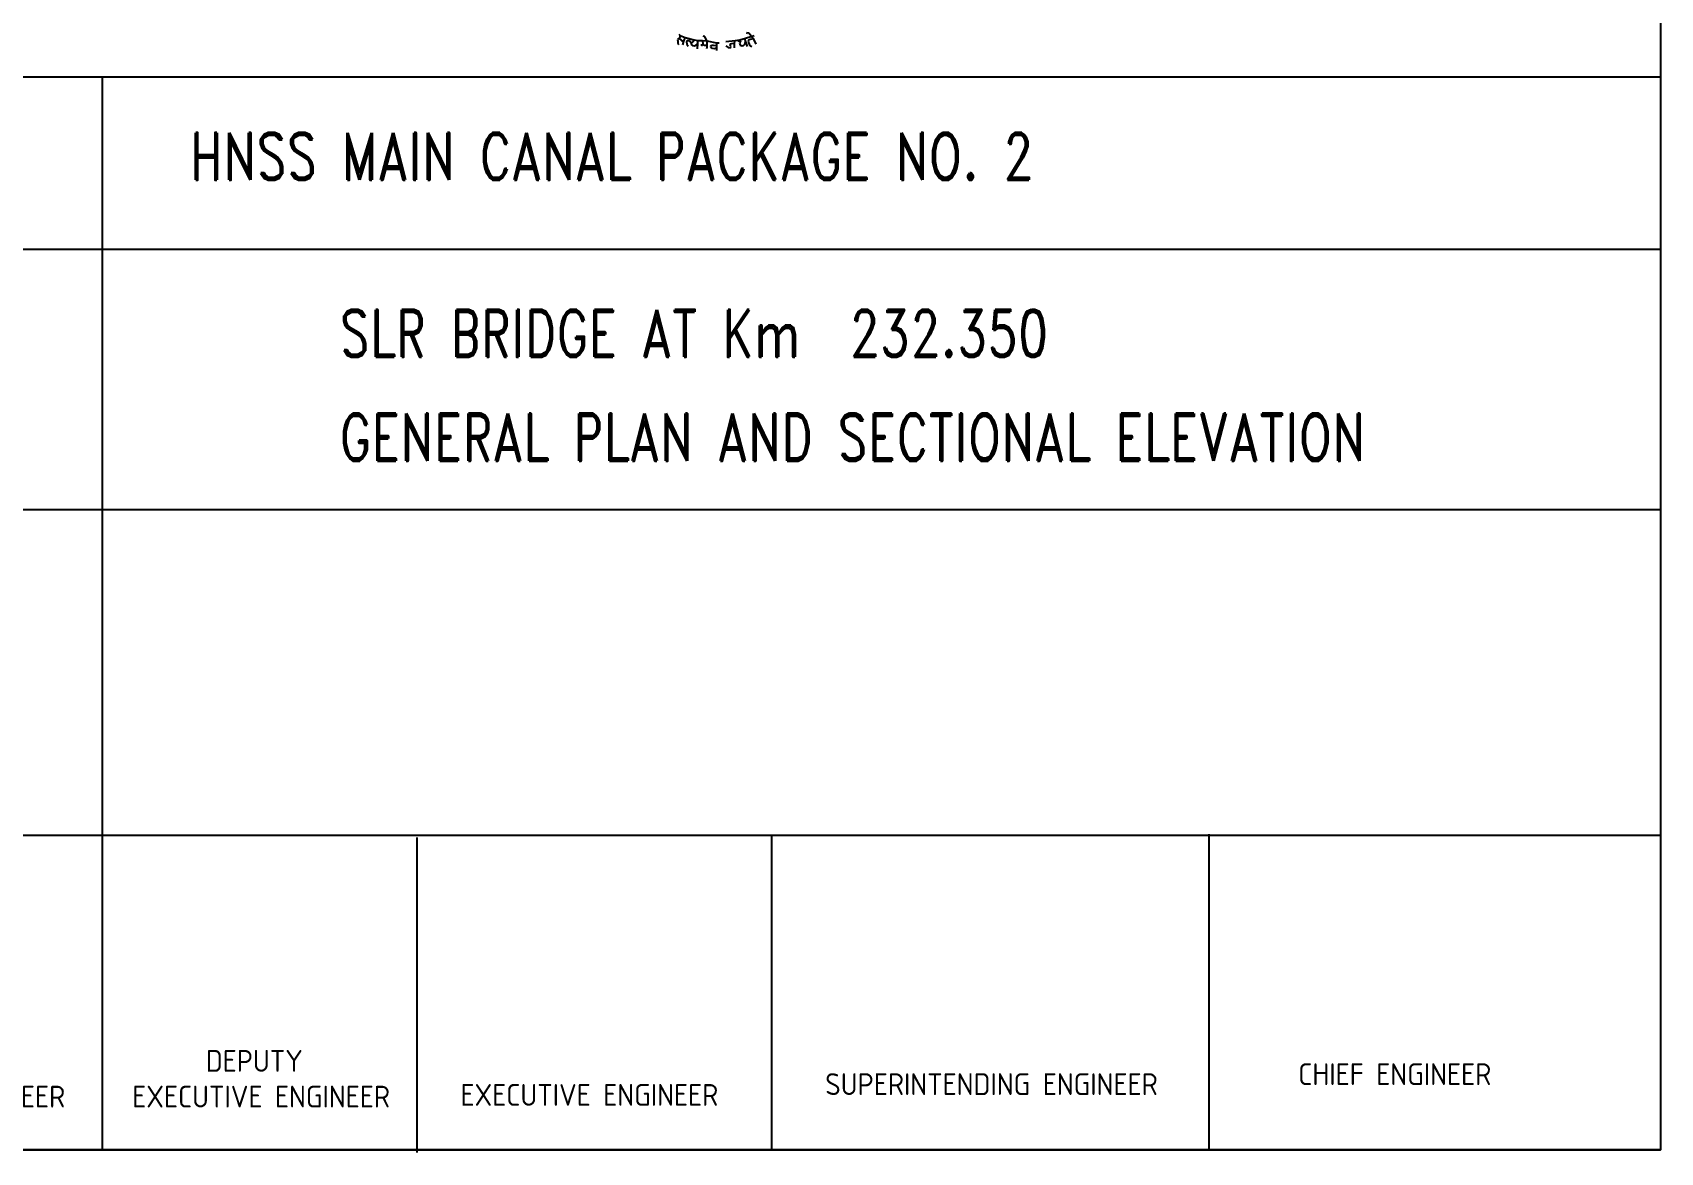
# Model space of a CAD drawing. Header units: inches. Extents: x 90659 to 166790, y -1471827 to -1422100.
# Drawn here: x 155792 to 166599, y -1471827 to -1464393 of the extents above; entities that cross this region are included whole.
import ezdxf
from ezdxf.enums import TextEntityAlignment as Align

# ---------------------------------------------------------------- set-up
doc = ezdxf.new("R2010")
doc.units = ezdxf.units.IN
doc.header["$MEASUREMENT"] = 0
doc.layers.add('TEMPLETE', color=7, linetype='Continuous')
doc.styles.add('ISO Proportional', font='isocp.shx')
doc.styles.add('RD', font='ROMAND', dxfattribs={"width": 0.85})

msp = doc.modelspace()

# ---------------------------------------------------------------- linework, layer by layer
at = {"color": 3}
for p, q in [((166599.3, -1422100.5), (166599.3, -1471809.9)), ((166599.3, -1422100.5), (166599.3, -1471809.9)), ((154139.8, -1464687.2), (166599.3, -1464687.2)), ((156254.3, -1464687.2), (156254.3, -1467561.8)), ((154139.8, -1465831.9), (166599.3, -1465831.9)), ((166599.3, -1467561.8), (154139.8, -1467561.8)), ((156254.3, -1467561.8), (156254.3, -1469720.3)), ((154139.8, -1469720.3), (166599.3, -1469720.3)), ((156254.3, -1469720.3), (156254.3, -1471809.9)), ((158342.9, -1469737.5), (158342.9, -1471827.2)), ((160697.9, -1469720.3), (160697.9, -1471809.9)), ((163600.8, -1469714.1), (163600.8, -1471803.8)), ((154139.8, -1471809.9), (166599.3, -1471809.9))]:
    msp.add_line(p, q, dxfattribs=at)
for p, q in [((166599.3, -1422100.5), (166599.3, -1471809.9)), ((154139.8, -1464687.2), (166599.3, -1464687.2)), ((156254.3, -1464687.2), (156254.3, -1467561.8)), ((154139.8, -1465831.9), (166599.3, -1465831.9)), ((166599.3, -1467561.8), (154139.8, -1467561.8)), ((156254.3, -1467561.8), (156254.3, -1469720.3)), ((154139.8, -1469720.3), (166599.3, -1469720.3)), ((156254.3, -1469720.3), (156254.3, -1471809.9)), ((158342.9, -1469737.5), (158342.9, -1471827.2)), ((160697.9, -1469720.3), (160697.9, -1471809.9)), ((163600.8, -1469714.1), (163600.8, -1471803.8)), ((154139.8, -1471809.9), (166599.3, -1471809.9))]:
    msp.add_line(p, q)
at = {"linetype": 'ByBlock', "lineweight": 25}
for p, q in [((160076.2, -1464437.2), (160074.5, -1464438.9)), ((160076.2, -1464437.2), (160074.5, -1464438.9)), ((160074.5, -1464438.9), (160075.4, -1464449.4)), ((160074.5, -1464438.9), (160075.4, -1464449.4)), ((160075.4, -1464449.4), (160075.4, -1464463.4)), ((160075.4, -1464449.4), (160075.4, -1464463.4)), ((160075.4, -1464463.4), (160082.4, -1464473)), ((160075.4, -1464463.4), (160082.4, -1464473)), ((160085.9, -1464428.5), (160076.2, -1464437.2)), ((160085.9, -1464428.5), (160076.2, -1464437.2)), ((160081.5, -1464403.1), (160091.1, -1464411.9)), ((160081.5, -1464403.1), (160091.1, -1464411.9)), ((160082.7, -1464431.3), (160099.8, -1464446.8)), ((160082.7, -1464431.3), (160099.8, -1464446.8)), ((160091.1, -1464411.9), (160085.9, -1464428.5)), ((160091.1, -1464411.9), (160085.9, -1464428.5)), ((160091.1, -1464411.9), (160125, -1464425.3)), ((160091.1, -1464411.9), (160125, -1464425.3)), ((160099.8, -1464446.8), (160113, -1464450.3)), ((160099.8, -1464446.8), (160113, -1464450.3)), ((160113, -1464450.3), (160107.7, -1464474.7)), ((160113, -1464450.3), (160107.7, -1464474.7)), ((160125.2, -1464425), (160113, -1464450.3)), ((160125.2, -1464425), (160113, -1464450.3)), ((160125, -1464425.3), (160184.6, -1464441.6)), ((160125, -1464425.3), (160184.6, -1464441.6)), ((160137.4, -1464447.7), (160133.9, -1464454.7)), ((160137.4, -1464447.7), (160133.9, -1464454.7)), ((160133.9, -1464454.7), (160134.8, -1464470.4)), ((160133.9, -1464454.7), (160134.8, -1464470.4)), ((160134.8, -1464470.4), (160143.6, -1464483.5)), ((160134.8, -1464470.4), (160143.6, -1464483.5)), ((160145.3, -1464447.7), (160137.4, -1464447.7)), ((160145.3, -1464447.7), (160137.4, -1464447.7)), ((160153.2, -1464447.7), (160145.3, -1464447.7)), ((160153.2, -1464447.7), (160145.3, -1464447.7)), ((160165, -1464463), (160153.2, -1464447.7)), ((160165, -1464463), (160153.2, -1464447.7)), ((160168.9, -1464459), (160163.7, -1464464.3)), ((160168.9, -1464459), (160163.7, -1464464.3)), ((160163.7, -1464464.3), (160165.4, -1464472.1)), ((160163.7, -1464464.3), (160165.4, -1464472.1)), ((160165.4, -1464472.1), (160172.4, -1464479.1)), ((160165.4, -1464472.1), (160172.4, -1464479.1)), ((160175, -1464455.5), (160168.9, -1464459)), ((160175, -1464455.5), (160168.9, -1464459)), ((160170.7, -1464438.9), (160180.3, -1464442.4)), ((160170.7, -1464438.9), (160180.3, -1464442.4)), ((160172.4, -1464479.1), (160186.4, -1464480.9)), ((160172.4, -1464479.1), (160186.4, -1464480.9)), ((160181.1, -1464447.7), (160175, -1464455.5)), ((160181.1, -1464447.7), (160175, -1464455.5)), ((160180.3, -1464442.4), (160181.1, -1464447.7)), ((160180.3, -1464442.4), (160181.1, -1464447.7)), ((160184.6, -1464441.6), (160210, -1464445)), ((160184.6, -1464441.6), (160210, -1464445)), ((160186.4, -1464480.9), (160195.1, -1464476.5)), ((160186.4, -1464480.9), (160195.1, -1464476.5)), ((160195.1, -1464476.5), (160205.6, -1464470.4)), ((160195.1, -1464476.5), (160205.6, -1464470.4)), ((160205.8, -1464469.1), (160203.9, -1464501)), ((160205.8, -1464469.1), (160203.9, -1464501)), ((160205.6, -1464470.4), (160210, -1464445)), ((160205.6, -1464470.4), (160210, -1464445)), ((160210, -1464445), (160239.7, -1464446.8)), ((160210, -1464445), (160239.7, -1464446.8)), ((160231, -1464474.7), (160241.5, -1464472.1)), ((160231, -1464474.7), (160241.5, -1464472.1)), ((160234.5, -1464479.1), (160231, -1464474.7)), ((160234.5, -1464479.1), (160231, -1464474.7)), ((160240.6, -1464480.9), (160234.5, -1464479.1)), ((160240.6, -1464480.9), (160234.5, -1464479.1)), ((160239.7, -1464446.8), (160242.3, -1464471.3)), ((160239.7, -1464446.8), (160267.7, -1464447.7)), ((160239.7, -1464446.8), (160242.3, -1464471.3)), ((160239.7, -1464446.8), (160267.7, -1464447.7)), ((160242.3, -1464471.3), (160240.6, -1464480.9)), ((160242.3, -1464471.3), (160240.6, -1464480.9)), ((160241.5, -1464472.1), (160253.7, -1464476.5)), ((160241.5, -1464472.1), (160253.7, -1464476.5)), ((160255.5, -1464419.7), (160243.2, -1464416.2)), ((160243.2, -1464416.2), (160244.5, -1464416.6)), ((160255.5, -1464419.7), (160243.2, -1464416.2)), ((160243.2, -1464416.2), (160244.5, -1464416.6)), ((160253.7, -1464476.5), (160261.6, -1464477.4)), ((160253.7, -1464476.5), (160261.6, -1464477.4)), ((160267.7, -1464447.7), (160255.5, -1464419.7)), ((160267.7, -1464447.7), (160255.5, -1464419.7)), ((160261.6, -1464477.4), (160267.7, -1464478.2)), ((160261.6, -1464477.4), (160267.7, -1464478.2)), ((160267.7, -1464447.7), (160333.3, -1464462.4)), ((160267.7, -1464447.7), (160333.3, -1464462.4)), ((160295.7, -1464485.2), (160298.3, -1464480)), ((160295.7, -1464485.2), (160298.3, -1464480)), ((160296.5, -1464492.2), (160295.7, -1464485.2)), ((160296.5, -1464492.2), (160295.7, -1464485.2)), ((160305.3, -1464500.1), (160296.5, -1464492.2)), ((160305.3, -1464500.1), (160296.5, -1464492.2)), ((160298.3, -1464480), (160303.5, -1464476.5)), ((160298.3, -1464480), (160303.5, -1464476.5)), ((160303.5, -1464476.5), (160313.2, -1464476.5)), ((160303.5, -1464476.5), (160313.2, -1464476.5)), ((160313.2, -1464476.5), (160333, -1464479.1)), ((160313.2, -1464476.5), (160333, -1464479.1)), ((160333, -1464479.1), (160332.7, -1464496.6)), ((160333, -1464479.1), (160332.7, -1464496.6)), ((160333.3, -1464462.4), (160333, -1464479.1)), ((160333.3, -1464462.4), (160333, -1464479.1)), ((160333.3, -1464462.4), (160349.9, -1464461.6)), ((160333.3, -1464462.4), (160349.9, -1464461.6)), ((160394.8, -1464452.1), (160456.9, -1464446.8)), ((160394.8, -1464452.1), (160456.9, -1464446.8)), ((160395.7, -1464481.8), (160409.7, -1464492.2)), ((160395.7, -1464481.8), (160409.7, -1464492.2)), ((160409.7, -1464492.2), (160422.8, -1464494)), ((160409.7, -1464492.2), (160422.8, -1464494)), ((160421.9, -1464473.9), (160425.4, -1464468.7)), ((160421.9, -1464473.9), (160425.4, -1464468.7)), ((160426.3, -1464480), (160421.9, -1464473.9)), ((160426.3, -1464480), (160421.9, -1464473.9)), ((160422.8, -1464494), (160427.2, -1464488.8)), ((160422.8, -1464494), (160427.2, -1464488.8)), ((160425.4, -1464468.7), (160435, -1464465.2)), ((160425.4, -1464468.7), (160435, -1464465.2)), ((160427.2, -1464488.8), (160426.3, -1464480)), ((160427.2, -1464488.8), (160426.3, -1464480)), ((160435, -1464465.2), (160449.9, -1464463.4)), ((160435, -1464465.2), (160449.9, -1464463.4)), ((160453.3, -1464447.1), (160449.9, -1464463.4)), ((160453.3, -1464447.1), (160449.9, -1464463.4)), ((160449.9, -1464463.4), (160450.8, -1464494)), ((160449.9, -1464463.4), (160450.8, -1464494)), ((160456.9, -1464446.8), (160486.6, -1464440.7)), ((160456.9, -1464446.8), (160486.6, -1464440.7)), ((160476.1, -1464452.1), (160481.4, -1464448.6)), ((160476.1, -1464452.1), (160481.4, -1464448.6)), ((160481.4, -1464448.6), (160487.5, -1464446.8)), ((160481.4, -1464448.6), (160487.5, -1464446.8)), ((160491, -1464456.4), (160485.7, -1464464.3)), ((160491, -1464456.4), (160485.7, -1464464.3)), ((160485.7, -1464464.3), (160490.1, -1464477.4)), ((160485.7, -1464464.3), (160490.1, -1464477.4)), ((160486.6, -1464440.7), (160525.1, -1464430.2)), ((160486.6, -1464440.7), (160525.1, -1464430.2)), ((160487.5, -1464446.8), (160491, -1464456.4)), ((160487.5, -1464446.8), (160491, -1464456.4)), ((160490.1, -1464477.4), (160502.3, -1464481.8)), ((160490.1, -1464477.4), (160502.3, -1464481.8)), ((160502.3, -1464481.8), (160511.1, -1464479.1)), ((160502.3, -1464481.8), (160511.1, -1464479.1)), ((160511.1, -1464479.1), (160519, -1464474.8)), ((160511.1, -1464479.1), (160519, -1464474.8)), ((160519, -1464474.8), (160523.3, -1464466)), ((160519, -1464474.8), (160523.3, -1464466)), ((160524.2, -1464451.2), (160520, -1464431.6)), ((160524.2, -1464451.2), (160520, -1464431.6)), ((160523.3, -1464466), (160524.2, -1464451.2)), ((160523.3, -1464466), (160524.2, -1464451.2)), ((160523.7, -1464448.9), (160536.4, -1464486.1)), ((160523.7, -1464448.9), (160536.4, -1464486.1)), ((160525.1, -1464430.2), (160567, -1464418)), ((160525.1, -1464430.2), (160567, -1464418)), ((160546.9, -1464397.9), (160532.9, -1464396.2)), ((160532.9, -1464396.2), (160538.2, -1464396.8)), ((160546.9, -1464397.9), (160532.9, -1464396.2)), ((160532.9, -1464396.2), (160538.2, -1464396.8)), ((160545.2, -1464444.2), (160543.4, -1464452.9)), ((160545.2, -1464444.2), (160543.4, -1464452.9)), ((160543.4, -1464452.9), (160549.6, -1464471.3)), ((160543.4, -1464452.9), (160549.6, -1464471.3)), ((160555.7, -1464439), (160545.2, -1464444.2)), ((160555.7, -1464439), (160545.2, -1464444.2)), ((160565.1, -1464418.6), (160546.9, -1464397.9)), ((160565.1, -1464418.6), (160546.9, -1464397.9)), ((160549.6, -1464471.3), (160558.3, -1464480.9)), ((160549.6, -1464471.3), (160558.3, -1464480.9)), ((160576.8, -1464434.1), (160555.7, -1464439)), ((160576.8, -1464434.1), (160555.7, -1464439)), ((160558.3, -1464480.9), (160566.2, -1464485.3)), ((160558.3, -1464480.9), (160566.2, -1464485.3)), ((160566, -1464418.3), (160575.8, -1464432)), ((160566, -1464418.3), (160575.8, -1464432)), ((160567, -1464418), (160582.8, -1464413.6)), ((160567, -1464418), (160582.8, -1464413.6)), ((160575.8, -1464432), (160594.1, -1464470.4)), ((160575.8, -1464432), (160594.1, -1464470.4)), ((160319.3, -1464501.8), (160305.3, -1464500.1)), ((160319.3, -1464501.8), (160305.3, -1464500.1)), ((160332.7, -1464496.6), (160319.3, -1464501.8)), ((160332.7, -1464496.6), (160319.3, -1464501.8)), ((160332.7, -1464496.6), (160332.4, -1464513.3)), ((160332.7, -1464496.6), (160332.4, -1464513.3))]:
    msp.add_line(p, q, dxfattribs=at)
at = {"color": 7}
msp.add_lwpolyline([(90659, -1422100.5), (166599.3, -1422100.5), (166599.3, -1471809.9), (90659, -1471809.9)], close=True, dxfattribs=at)
at = {"linetype": 'ByBlock', "lineweight": 25}
msp.add_spline([(160267.7, -1464447.7), (160267.4, -1464467.1), (160268.1, -1464482), (160267.2, -1464500.9)], degree=3, dxfattribs=at)
msp.add_spline([(160267.7, -1464447.7), (160267.4, -1464467.1), (160268.1, -1464482), (160267.2, -1464500.9)], degree=3, dxfattribs=at)
at = {"layer": 'TEMPLETE', "color": 252, "linetype": 'ByBlock'}
msp.add_line((154139.8, -1471809.9), (166599.3, -1471809.9), dxfattribs=at)
msp.add_line((154139.8, -1471809.9), (166599.3, -1471809.9), dxfattribs=at)

# ---------------------------------------------------------------- texts
at = {"color": 0, "linetype": 'ByBlock', "lineweight": 25, "style": 'RD', "width": 0.75}
for s, p in [('HNSS MAIN CANAL PACKAGE NO. 2', (156834.9, -1465215.1)), ('SLR BRIDGE AT Km  232.350', (157829.9, -1466389.8)), ('GENERAL PLAN AND SECTIONAL ELEVATION', (157829.9, -1467079.7)), ('GENERAL PLAN AND SECTIONAL ELEVATION', (157829.9, -1467079.7))]:
    msp.add_text(s, height=313.452, dxfattribs=at).set_placement(p, align=Align.MIDDLE_LEFT)
at = {"layer": 'TEMPLETE', "linetype": 'ByBlock', "style": 'ISO Proportional'}
for s, height, p in [('DEPUTY', 144.88, (156942.1, -1471219.5)), ('DEPUTY', 144.88, (156942.1, -1471219.5)), ('CHIEF ENGINEER ', 144.883, (164195, -1471307.7)), ('CHIEF ENGINEER ', 144.883, (164195, -1471307.7)), ('EXECUTIVE ENGINEER', 144.883, (154297.5, -1471456.5)), ('EXECUTIVE ENGINEER', 144.883, (154297.5, -1471456.5)), ('EXECUTIVE ENGINEER', 144.883, (156453.6, -1471456.5)), ('EXECUTIVE ENGINEER', 144.883, (156453.6, -1471456.5)), ('EXECUTIVE ENGINEER', 144.883, (158632.9, -1471445.4)), ('EXECUTIVE ENGINEER', 144.883, (158632.9, -1471445.4)), ('SUPERINTENDING ENGINEER', 144.883, (161054.3, -1471374)), ('SUPERINTENDING ENGINEER', 144.883, (161054.3, -1471374))]:
    msp.add_text(s, height=height, dxfattribs=at).set_placement(p, align=Align.MIDDLE_LEFT)

doc.saveas('drawing.dxf')
